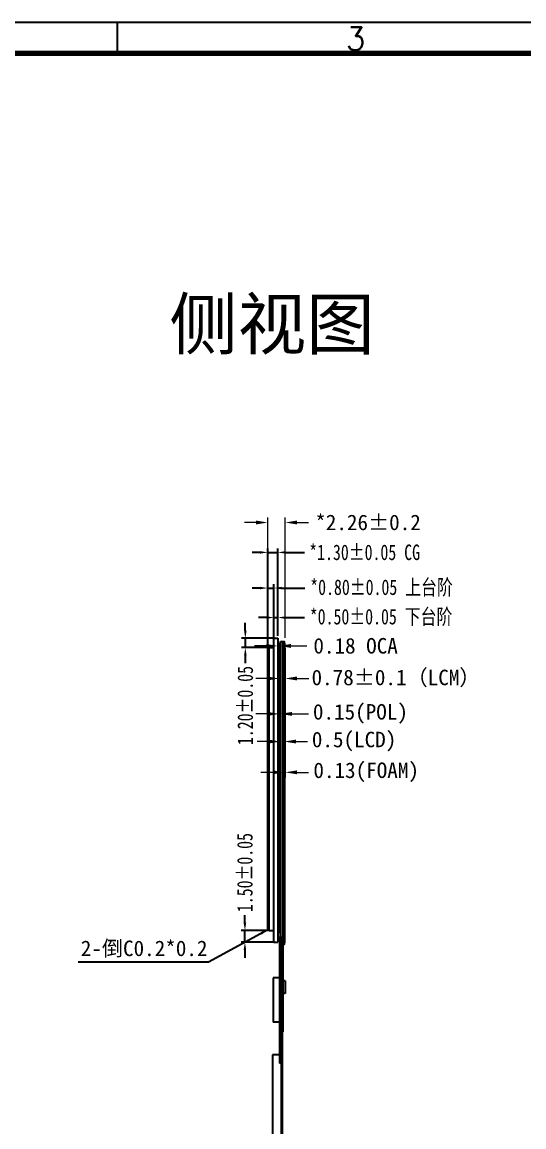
# Model space of a CAD drawing. Header units: millimetres. Extents: x -1677 to -687, y -1765 to -1070.
# Drawn here: x -1559.6 to -1494.9, y -1636.4 to -1493.9 of the extents above; entities that cross this region are included whole.
import ezdxf

# ---------------------------------------------------------------- set-up
doc = ezdxf.new("R2010")
doc.units = ezdxf.units.MM
doc.layers.add('dim', color=3, linetype='Continuous')
doc.layers.add('lens', color=6, linetype='Continuous')
doc.layers.add('标注', color=3, linetype='Continuous', lineweight=15)
doc.styles.add('ROMANC', font='romanc.shx', dxfattribs={"bigfont": 'gbcbig.shx'})
doc.styles.get("Standard").update_dxf_attribs({"font": 'txt.shx'})
doc.styles.add('中文', font='SimSun.ttf')
doc.styles.add('宋', font='SimSun.ttf', dxfattribs={"height": 2})
doc.styles.add('宋体', font='SimSun.ttf', dxfattribs={"width": 0.75})
doc.dimstyles.new('RG', dxfattribs={"dimtxt": 2, "dimasz": 1, "dimexe": 0.5, "dimexo": 0.3, "dimgap": 0.3, "dimtad": 0, "dimzin": 1, "dimdsep": 46, "dimtxsty": '宋体', "dimcen": 2.5, "dimclrd": 256, "dimclre": 256, "dimclrt": 256, "dimadec": 0, "dimazin": 2, "dimtfac": 1, "dimtmove": 0, "dimatfit": 3, "dimfxl": 1, "dimarcsym": 0})
doc.dimstyles.new('YanXiu', dxfattribs={"dimtxt": 2.5, "dimasz": 2.2, "dimexe": 0.66, "dimexo": 0.66, "dimgap": 0.66, "dimtad": 0, "dimdsep": 46, "dimtxsty": 'ROMANC', "dimcen": 0, "dimclrd": 256, "dimclre": 131, "dimclrt": 42, "dimazin": 2, "dimtfac": 1, "dimtofl": 0, "dimtmove": 0, "dimatfit": 3, "dimfxl": 1, "dimlwd": 5, "dimlwe": 5, "dimarcsym": 0})

# ---------------------------------------------------------------- blocks, each defined once
blk = doc.blocks.new('*D116')
at = {"layer": 'Defpoints', "color": 0, "transparency": 16777216}
for p in [(-1526.31, -1573.76), (-1525.81, -1573.76), (-1525.81, -1586.67)]:
    blk.add_point(p, dxfattribs=at)
at = {"layer": '标注', "lineweight": 5, "transparency": 16777216}
for p, q in [((-1526.31, -1574.42), (-1526.31, -1587.33)), ((-1525.81, -1574.42), (-1525.81, -1587.33)), ((-1527.81, -1586.67), (-1529.31, -1586.67)), ((-1524.31, -1586.67), (-1522.81, -1586.67))]:
    blk.add_line(p, q, dxfattribs=at)
at = {"layer": '标注', "transparency": 16777216}
for points in [[(-1527.81, -1586.42), (-1527.81, -1586.92), (-1526.31, -1586.67)], [(-1524.31, -1586.42), (-1524.31, -1586.92), (-1525.81, -1586.67)]]:
    blk.add_solid(points, dxfattribs=at)
at = {"layer": '标注', "transparency": 16777216, "insert": (-1516.81, -1586.67), "char_height": 2, "attachment_point": 5, "style": '宋'}
blk.add_mtext('0.5(LCD)', dxfattribs=at)
blk = doc.blocks.new('*D117')
at = {"layer": 'Defpoints', "color": 0, "transparency": 16777216}
for p in [(-1525.81, -1573.96), (-1525.68, -1573.96), (-1525.68, -1590.64)]:
    blk.add_point(p, dxfattribs=at)
at = {"layer": '标注', "lineweight": 5, "transparency": 16777216}
for p, q in [((-1525.81, -1574.62), (-1525.81, -1591.3)), ((-1525.68, -1574.62), (-1525.68, -1591.3)), ((-1527.31, -1590.64), (-1528.81, -1590.64)), ((-1524.18, -1590.64), (-1522.68, -1590.64))]:
    blk.add_line(p, q, dxfattribs=at)
at = {"layer": '标注', "transparency": 16777216}
for points in [[(-1527.31, -1590.39), (-1527.31, -1590.89), (-1525.81, -1590.64)], [(-1524.18, -1590.39), (-1524.18, -1590.89), (-1525.68, -1590.64)]]:
    blk.add_solid(points, dxfattribs=at)
at = {"layer": '标注', "transparency": 16777216, "insert": (-1515.25, -1590.64), "char_height": 2, "attachment_point": 5, "style": '宋'}
blk.add_mtext('0.13(FOAM)', dxfattribs=at)
blk = doc.blocks.new('*D118')
at = {"layer": 'Defpoints', "color": 0, "transparency": 16777216}
for p in [(-1526.46, -1573.96), (-1526.31, -1573.76), (-1526.31, -1583.1)]:
    blk.add_point(p, dxfattribs=at)
at = {"layer": '标注', "lineweight": 5, "transparency": 16777216}
for p, q in [((-1526.46, -1574.62), (-1526.46, -1583.76)), ((-1526.31, -1574.42), (-1526.31, -1583.76)), ((-1527.96, -1583.1), (-1529.46, -1583.1)), ((-1524.81, -1583.1), (-1522.7, -1583.1))]:
    blk.add_line(p, q, dxfattribs=at)
at = {"layer": '标注', "transparency": 16777216}
for points in [[(-1527.96, -1582.85), (-1527.96, -1583.35), (-1526.46, -1583.1)], [(-1524.81, -1582.85), (-1524.81, -1583.35), (-1526.31, -1583.1)]]:
    blk.add_solid(points, dxfattribs=at)
at = {"layer": '标注', "transparency": 16777216, "insert": (-1515.99, -1583.1), "char_height": 2, "attachment_point": 5, "style": '宋'}
blk.add_mtext('0.15(POL)', dxfattribs=at)
blk = doc.blocks.new('*D107')
at = {"layer": 'Defpoints', "color": 0, "transparency": 16777216}
for p in [(-1526.46, -1573.96), (-1525.68, -1573.96), (-1525.68, -1578.53)]:
    blk.add_point(p, dxfattribs=at)
at = {"layer": '标注', "lineweight": 5, "transparency": 16777216}
for p, q in [((-1526.46, -1574.62), (-1526.46, -1579.19)), ((-1525.68, -1574.62), (-1525.68, -1579.19)), ((-1527.96, -1578.53), (-1529.46, -1578.53)), ((-1524.18, -1578.53), (-1522.63, -1578.53))]:
    blk.add_line(p, q, dxfattribs=at)
at = {"layer": '标注', "transparency": 16777216}
for points in [[(-1527.96, -1578.28), (-1527.96, -1578.78), (-1526.46, -1578.53)], [(-1524.18, -1578.28), (-1524.18, -1578.78), (-1525.68, -1578.53)]]:
    blk.add_solid(points, dxfattribs=at)
at = {"layer": '标注', "transparency": 16777216, "insert": (-1511.4, -1578.53), "char_height": 2, "attachment_point": 5, "style": '宋'}
blk.add_mtext('0.78±0.1（LCM）', dxfattribs=at)
blk = doc.blocks.new('*D317')
at = {"layer": 'Defpoints', "color": 0, "transparency": 16777216}
for p in [(-1526.64, -1562.27), (-1526.64, -1573.35), (-1527.94, -1578.29)]:
    blk.add_point(p, dxfattribs=at)
at = {"layer": 'dim', "lineweight": -2, "transparency": 16777216}
for p, q in [((-1527.94, -1577.99), (-1527.94, -1561.77)), ((-1526.64, -1573.05), (-1526.64, -1561.77)), ((-1528.94, -1562.27), (-1529.94, -1562.27)), ((-1527.94, -1562.27), (-1526.64, -1562.27)), ((-1525.64, -1562.27), (-1523.2, -1562.27))]:
    blk.add_line(p, q, dxfattribs=at)
at = {"layer": 'dim', "transparency": 16777216}
for points in [[(-1528.94, -1562.1), (-1528.94, -1562.43), (-1527.94, -1562.27)], [(-1525.64, -1562.1), (-1525.64, -1562.43), (-1526.64, -1562.27)]]:
    blk.add_solid(points, dxfattribs=at)
at = {"layer": 'dim', "transparency": 16777216, "insert": (-1515.45, -1562.27), "char_height": 2, "attachment_point": 5, "style": '宋体'}
blk.add_mtext('*1.30±0.05 CG', dxfattribs=at)
blk = doc.blocks.new('*D318')
at = {"layer": 'Defpoints', "color": 0, "transparency": 16777216}
for p in [(-1526.64, -1570.67), (-1527.14, -1573.35), (-1526.64, -1573.35)]:
    blk.add_point(p, dxfattribs=at)
at = {"layer": 'dim', "lineweight": -2, "transparency": 16777216}
for p, q in [((-1527.14, -1573.05), (-1527.14, -1570.17)), ((-1526.64, -1573.05), (-1526.64, -1570.17)), ((-1528.14, -1570.67), (-1529.14, -1570.67)), ((-1527.14, -1570.67), (-1526.64, -1570.67)), ((-1525.64, -1570.67), (-1523.2, -1570.67))]:
    blk.add_line(p, q, dxfattribs=at)
at = {"layer": 'dim', "transparency": 16777216}
for points in [[(-1528.14, -1570.51), (-1528.14, -1570.84), (-1527.14, -1570.67)], [(-1525.64, -1570.51), (-1525.64, -1570.84), (-1526.64, -1570.67)]]:
    blk.add_solid(points, dxfattribs=at)
at = {"layer": 'dim', "transparency": 16777216, "insert": (-1513.33, -1570.67), "char_height": 2, "attachment_point": 5, "style": '宋体'}
blk.add_mtext('*0.50±0.05 {\\fSimSun|b0|i0|c134|p2;下台阶}', dxfattribs=at)
blk = doc.blocks.new('*D319')
at = {"layer": 'Defpoints', "color": 0, "transparency": 16777216}
for p in [(-1527.14, -1566.87), (-1527.94, -1575.85), (-1527.14, -1575.85)]:
    blk.add_point(p, dxfattribs=at)
at = {"layer": 'dim', "lineweight": -2, "transparency": 16777216}
for p, q in [((-1528.94, -1566.87), (-1529.94, -1566.87)), ((-1527.94, -1575.55), (-1527.94, -1566.37)), ((-1527.94, -1566.87), (-1527.14, -1566.87)), ((-1527.14, -1575.55), (-1527.14, -1566.37)), ((-1526.14, -1566.87), (-1523.14, -1566.87))]:
    blk.add_line(p, q, dxfattribs=at)
at = {"layer": 'dim', "transparency": 16777216}
for points in [[(-1528.94, -1566.7), (-1528.94, -1567.03), (-1527.94, -1566.87)], [(-1526.14, -1566.7), (-1526.14, -1567.03), (-1527.14, -1566.87)]]:
    blk.add_solid(points, dxfattribs=at)
at = {"layer": 'dim', "transparency": 16777216, "insert": (-1513.27, -1566.87), "char_height": 2, "attachment_point": 5, "style": '宋体'}
blk.add_mtext('*0.80±0.05 {\\fSimSun|b0|i0|c134|p2;上台阶}', dxfattribs=at)
blk = doc.blocks.new('*D320')
at = {"layer": 'Defpoints', "color": 0, "transparency": 16777216}
for p in [(-1526.89, -1573.35), (-1530.83, -1574.55), (-1527.44, -1574.55)]:
    blk.add_point(p, dxfattribs=at)
at = {"layer": 'dim', "lineweight": -2, "transparency": 16777216}
for p, q in [((-1530.83, -1572.35), (-1530.83, -1571.35)), ((-1527.19, -1573.35), (-1531.33, -1573.35)), ((-1530.83, -1573.35), (-1530.83, -1574.55)), ((-1527.74, -1574.55), (-1531.33, -1574.55)), ((-1530.83, -1575.55), (-1530.83, -1576.55))]:
    blk.add_line(p, q, dxfattribs=at)
at = {"layer": 'dim', "transparency": 16777216}
for points in [[(-1530.99, -1572.35), (-1530.66, -1572.35), (-1530.83, -1573.35)], [(-1530.99, -1575.55), (-1530.66, -1575.55), (-1530.83, -1574.55)]]:
    blk.add_solid(points, dxfattribs=at)
at = {"layer": 'dim', "transparency": 16777216, "insert": (-1530.83, -1582.02), "char_height": 2, "attachment_point": 5, "rotation": 90, "style": '宋体'}
blk.add_mtext('1.20±0.05', dxfattribs=at)
blk = doc.blocks.new('*D321')
at = {"layer": 'Defpoints', "color": 0, "transparency": 16777216}
for p in [(-1530.88, -1611.05), (-1527.49, -1611.05), (-1526.89, -1612.55)]:
    blk.add_point(p, dxfattribs=at)
at = {"layer": 'dim', "lineweight": -2, "transparency": 16777216}
for p, q in [((-1530.88, -1610.05), (-1530.88, -1609.05)), ((-1527.79, -1611.05), (-1531.38, -1611.05)), ((-1530.88, -1612.55), (-1530.88, -1611.05)), ((-1527.19, -1612.55), (-1531.38, -1612.55)), ((-1530.88, -1613.55), (-1530.88, -1614.55))]:
    blk.add_line(p, q, dxfattribs=at)
at = {"layer": 'dim', "transparency": 16777216}
for points in [[(-1531.05, -1610.05), (-1530.72, -1610.05), (-1530.88, -1611.05)], [(-1531.05, -1613.55), (-1530.72, -1613.55), (-1530.88, -1612.55)]]:
    blk.add_solid(points, dxfattribs=at)
at = {"layer": 'dim', "transparency": 16777216, "insert": (-1530.88, -1603.57), "char_height": 2, "attachment_point": 5, "rotation": 90, "style": '宋体'}
blk.add_mtext('1.50±0.05', dxfattribs=at)
blk = doc.blocks.new('3E24GTRYFTHG')
at = {"layer": 'lens', "linetype": 'Continuous'}
for p, q in [((-2751.68, -1662.03), (-2751.68, -1622.83)), ((-2751.68, -1622.83), (-2751.18, -1622.83)), ((-2751.18, -1622.83), (-2751.18, -1662.03)), ((-2752.48, -1624.23), (-2752.28, -1624.03)), ((-2752.48, -1660.33), (-2752.48, -1624.23)), ((-2752.28, -1660.53), (-2752.28, -1624.03)), ((-2752.28, -1624.03), (-2751.68, -1624.03)), ((-2752.48, -1660.33), (-2752.28, -1660.53)), ((-2752.28, -1660.53), (-2751.68, -1660.53)), ((-2751.68, -1662.03), (-2751.18, -1662.03))]:
    blk.add_line(p, q, dxfattribs=at)
at = {"layer": 'lens', "lineweight": 5}
for points in [[(-2751.68, -1624.03), (-2752.28, -1624.03)], [(-2751.68, -1660.53), (-2752.28, -1660.53)]]:
    blk.add_lwpolyline(points, dxfattribs=at)
blk = doc.blocks.new('*D322')
at = {"layer": 'Defpoints', "color": 0, "transparency": 16777216}
for p in [(-1527.94, -1558.41), (-1527.94, -1574.75), (-1525.68, -1573.96)]:
    blk.add_point(p, dxfattribs=at)
at = {"layer": '标注', "lineweight": 5, "transparency": 16777216}
for p, q in [((-1527.94, -1574.09), (-1527.94, -1557.75)), ((-1525.68, -1573.3), (-1525.68, -1557.75)), ((-1529.44, -1558.41), (-1530.94, -1558.41)), ((-1524.18, -1558.41), (-1522.68, -1558.41))]:
    blk.add_line(p, q, dxfattribs=at)
at = {"layer": '标注', "transparency": 16777216}
for points in [[(-1529.44, -1558.16), (-1529.44, -1558.66), (-1527.94, -1558.41)], [(-1524.18, -1558.16), (-1524.18, -1558.66), (-1525.68, -1558.41)]]:
    blk.add_solid(points, dxfattribs=at)
at = {"layer": '标注', "transparency": 16777216, "insert": (-1515.01, -1558.41), "char_height": 2, "attachment_point": 5, "style": '宋'}
blk.add_mtext('*2.26±0.2', dxfattribs=at)
blk = doc.blocks.new('*D323')
at = {"layer": 'Defpoints', "color": 0, "transparency": 16777216}
for p in [(-1526.64, -1573.96), (-1526.64, -1574.33), (-1526.46, -1573.96)]:
    blk.add_point(p, dxfattribs=at)
at = {"layer": '标注', "lineweight": 5, "transparency": 16777216}
for p, q in [((-1528.14, -1574.33), (-1529.64, -1574.33)), ((-1526.64, -1574.62), (-1526.64, -1574.99)), ((-1526.46, -1574.62), (-1526.46, -1574.99)), ((-1524.96, -1574.33), (-1522.9, -1574.33))]:
    blk.add_line(p, q, dxfattribs=at)
at = {"layer": '标注', "transparency": 16777216}
for points in [[(-1528.14, -1574.08), (-1528.14, -1574.58), (-1526.64, -1574.33)], [(-1524.96, -1574.08), (-1524.96, -1574.58), (-1526.46, -1574.33)]]:
    blk.add_solid(points, dxfattribs=at)
at = {"layer": '标注', "transparency": 16777216, "insert": (-1516.61, -1574.33), "char_height": 2, "attachment_point": 5, "style": '宋'}
blk.add_mtext('0.18 OCA', dxfattribs=at)

msp = doc.modelspace()

# ---------------------------------------------------------------- linework, layer by layer
msp.add_line((-1547.309, -1497.888), (-1547.309, -1493.856))
at = {"color": 1}
msp.add_line((-1526.312, -1611.837), (-1526.442, -1611.837), dxfattribs=at)
at = {"color": 4}
for p, q in [((-1526.442, -1611.837), (-1526.442, -1628.137)), ((-1526.312, -1611.837), (-1526.312, -1628.137)), ((-1526.092, -1624.131), (-1526.092, -1612.467)), ((-1526.092, -1612.467), (-1526.012, -1612.467)), ((-1526.012, -1612.467), (-1526.012, -1624.131)), ((-1526.442, -1617.154), (-1527.242, -1617.154)), ((-1527.242, -1617.154), (-1527.242, -1622.854)), ((-1525.712, -1617.517), (-1526.012, -1617.517)), ((-1525.712, -1617.517), (-1525.712, -1619.187)), ((-1525.712, -1619.187), (-1526.012, -1619.187)), ((-1526.442, -1622.854), (-1527.242, -1622.854)), ((-1526.012, -1624.131), (-1526.092, -1624.131)), ((-1526.312, -1628.137), (-1526.442, -1628.137))]:
    msp.add_line(p, q, dxfattribs=at)
at = {"color": 11}
for p, q in [((-1526.222, -1620.931), (-1526.222, -1685.807)), ((-1526.222, -1620.931), (-1526.092, -1620.931)), ((-1526.092, -1620.931), (-1526.092, -1685.807)), ((-1526.222, -1627.067), (-1527.322, -1627.067)), ((-1527.322, -1627.067), (-1527.322, -1637.911))]:
    msp.add_line(p, q, dxfattribs=at)
msp.add_lwpolyline([(-1674.22, -1493.856), (-1295.142, -1493.856), (-1295.142, -1762.705), (-1674.22, -1762.705), (-1674.22, -1493.856)])
at = {"color": 7, "linetype": 'Continuous', "const_width": 0.652}
msp.add_lwpolyline([(-1668.534, -1758.672), (-1300.829, -1758.672), (-1300.829, -1497.888), (-1668.534, -1497.888)], close=True, dxfattribs=at)
for points in [[(-1526.312, -1573.757), (-1526.012, -1573.757), (-1526.012, -1612.137), (-1526.312, -1612.137)], [(-1526.012, -1573.757), (-1525.812, -1573.757), (-1525.812, -1612.837), (-1526.012, -1612.837)]]:
    msp.add_lwpolyline(points, close=True)
at = {"layer": '标注', "color": 4}
for p, q in [((-1526.462, -1611.352), (-1526.462, -1573.957)), ((-1526.462, -1573.957), (-1526.312, -1573.957)), ((-1526.312, -1611.352), (-1526.462, -1611.352))]:
    msp.add_line(p, q, dxfattribs=at)
at = {"layer": '标注', "color": 6}
for p, q in [((-1525.682, -1573.957), (-1525.812, -1573.957)), ((-1525.682, -1612.637), (-1525.682, -1573.957)), ((-1525.812, -1612.637), (-1525.682, -1612.637))]:
    msp.add_line(p, q, dxfattribs=at)

# ---------------------------------------------------------------- block references
at = {"color": 1}
msp.add_blockref('3E24GTRYFTHG', (1224.543, 49.485), dxfattribs=at)

# ---------------------------------------------------------------- texts
at = {"insert": (-1517.863, -1494.524), "char_height": 2.957, "width": 6.60575, "attachment_point": 1}
msp.add_mtext('3', dxfattribs=at)
at = {"layer": 'dim', "color": 7, "insert": (-1540.634, -1529.568), "char_height": 6.46963, "width": 235.87695, "attachment_point": 1, "style": '中文'}
msp.add_mtext('{\\fSimSun|b0|i0|c134|p54;侧视图}', dxfattribs=at)
at = {"layer": 'dim', "insert": (-1543.877, -1613.451), "char_height": 2, "width": 33.76189, "attachment_point": 5}
msp.add_mtext('{\\fSimSun|b0|i0|c134|p2;2-倒C0.2*0.2}', dxfattribs=at)

# ---------------------------------------------------------------- dimensions: what is measured, and where the dimension line sits
at = {"layer": 'dim'}
for base, p1, p2, text, picture, middle in [((-1526.637, -1562.265), (-1527.937, -1578.292), (-1526.637, -1573.347), '*<> CG', '*D317', (-1515.446, -1562.265)), ((-1527.137, -1566.868), (-1527.937, -1575.848), (-1527.137, -1575.848), '*<> {\\fSimSun|b0|i0|c134|p2;上台阶}', '*D319', (-1513.271, -1566.868)), ((-1526.637, -1570.674), (-1527.137, -1573.347), (-1526.637, -1573.347), '*<> {\\fSimSun|b0|i0|c134|p2;下台阶}', '*D318', (-1513.326, -1570.674))]:
    dim = msp.add_linear_dim(base=base, p1=p1, p2=p2, text=text, dimstyle='RG', override={"dimtol": 1, "dimtp": 0.05, "dimtm": 0.05, "dimfxl": 0.2}, dxfattribs=at)
    dim.commit()
    dim.dimension.update_dxf_attribs({"geometry": picture, "text_midpoint": middle, "dimtype": 160})
for base, p1, p2, picture, middle in [((-1530.826, -1574.547), (-1526.887, -1573.347), (-1527.437, -1574.547), '*D320', (-1530.826, -1582.022)), ((-1530.883, -1611.047), (-1526.887, -1612.547), (-1527.487, -1611.047), '*D321', (-1530.883, -1603.573))]:
    dim = msp.add_linear_dim(base=base, p1=p1, p2=p2, angle=90, dimstyle='RG', override={"dimtol": 1, "dimtp": 0.05, "dimtm": 0.05, "dimfxl": 0.2}, dxfattribs=at)
    dim.commit()
    dim.dimension.update_dxf_attribs({"geometry": picture, "text_midpoint": middle})
at = {"layer": '标注'}
for base, p1, p2, text, override, picture, middle in [((-1527.937115322, -1558.409223973), (-1525.682115322, -1573.957142021), (-1527.937115322, -1574.747142021), '*<>', {"dimasz": 1.5, "dimtxsty": '宋', "dimclre": 256, "dimclrt": 256, "dimtol": 1, "dimtp": 0.2, "dimtm": 0.2}, '*D322', (-1515.010942138, -1558.409223973)), ((-1526.637115322, -1574.331966976), (-1526.462115322, -1573.957142021), (-1526.637115322, -1573.957142021), '<> OCA', {"dimasz": 1.5, "dimtxsty": '宋', "dimclre": 256, "dimclrt": 256}, '*D323', (-1516.612876111, -1574.331966976)), ((-1526.312, -1583.105), (-1526.462, -1573.957), (-1526.312, -1573.757), '<>(POL)', {"dimasz": 1.5, "dimtxsty": '宋', "dimclre": 256, "dimclrt": 256}, '*D118', (-1515.986, -1583.105)), ((-1525.682, -1578.528), (-1526.462, -1573.957), (-1525.682, -1573.957), '<>±0.1（LCM）', {"dimasz": 1.5, "dimtxsty": '宋', "dimclre": 256, "dimclrt": 256}, '*D107', (-1511.403, -1578.528)), ((-1525.812, -1586.666), (-1526.312, -1573.757), (-1525.812, -1573.757), '<>(LCD)', {"dimasz": 1.5, "dimtxsty": '宋', "dimclre": 256, "dimclrt": 256}, '*D116', (-1516.811, -1586.666)), ((-1525.682, -1590.642), (-1525.812, -1573.957), (-1525.682, -1573.957), '<>(FOAM)', {"dimasz": 1.5, "dimtxsty": '宋', "dimclre": 256, "dimclrt": 256}, '*D117', (-1515.251, -1590.642))]:
    dim = msp.add_linear_dim(base=base, p1=p1, p2=p2, text=text, dimstyle='YanXiu', override=override, dxfattribs=at)
    dim.commit()
    dim.dimension.update_dxf_attribs({"geometry": picture, "text_midpoint": middle, "dimtype": 160})

# ---------------------------------------------------------------- leaders
at = {"layer": 'dim'}
msp.add_leader([(-1527.91, -1610.947), (-1535.557, -1615.114), (-1552.373, -1615.114)], dimstyle='RG', override={"dimtol": 1, "dimtp": 0.1, "dimtm": 0.1, "dimfxl": 0.2}, dxfattribs=at)

doc.saveas('drawing.dxf')
